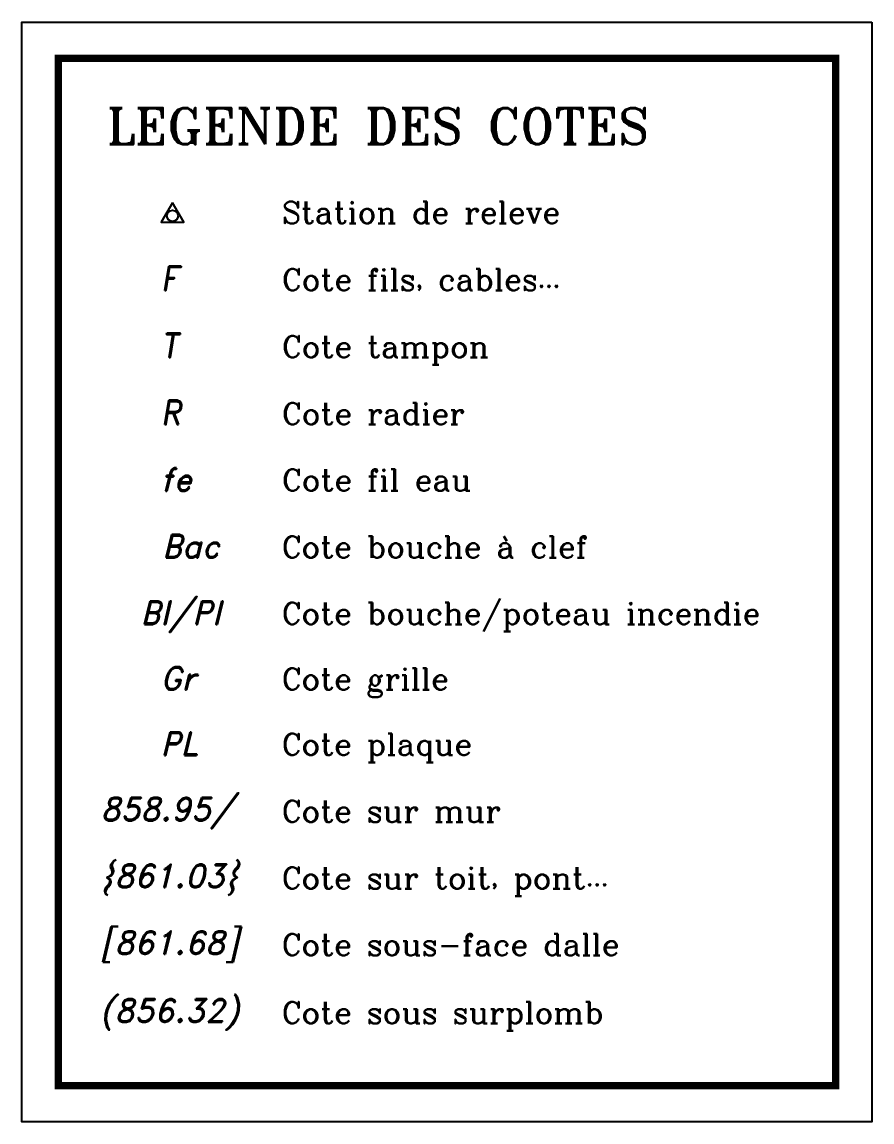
# Model space of a CAD drawing. Header units: metres. Extents: x 9606 to 9900, y 4805 to 4952.
# Drawn here: x 9793.07 to 9804.79, y 4843.01 to 4858.16 of the extents above; entities that cross this region are included whole.
import ezdxf

# ---------------------------------------------------------------- set-up
doc = ezdxf.new("R2010")
doc.units = ezdxf.units.M
doc.header["$LTSCALE"] = 2
doc.set_wipeout_variables(frame=1)
doc.layers.add('Légende Topo', color=7, linetype='Continuous')
doc.layers.add('Wipeout', color=255, linetype='Continuous')
doc.styles.add('20', font='romand', dxfattribs={"height": 1})
doc.styles.add('ROMANS', font='ROMANC.shx', dxfattribs={"height": 0.36})
doc.styles.add('Romant', font='romant.shx', dxfattribs={"oblique": 13.5, "height": 0.5})

msp = doc.modelspace()

# ---------------------------------------------------------------- wipeouts: each hides what was drawn before it
at = {"lineweight": 30}
msp.add_wipeout([(9793.071, 4858.163), (9804.788, 4858.163), (9804.788, 4843.006), (9793.071, 4843.006)], dxfattribs=at).dxf.layer = 'Wipeout'

# ---------------------------------------------------------------- next in the draw order: linework, layer by layer
at = {"layer": 'Légende Topo', "flags": 128}
msp.add_lwpolyline([(9804.788, 4858.163), (9804.788, 4843.006), (9793.071, 4843.006), (9793.071, 4858.163)], close=True, dxfattribs=at)
at = {"layer": 'Légende Topo', "const_width": 0.1, "flags": 128}
msp.add_lwpolyline([(9804.288, 4857.663), (9804.288, 4843.506), (9793.571, 4843.506), (9793.571, 4857.663)], close=True, dxfattribs=at)
at = {"layer": 'Légende Topo', "color": 1}
msp.add_lwpolyline([(9795.146, 4855.672), (9794.991, 4855.403), (9795.302, 4855.403)], close=True, dxfattribs=at)
msp.add_circle((9795.146, 4855.492), 0.0768, dxfattribs=at)

# ---------------------------------------------------------------- next in the draw order: texts
at = {"layer": 'Légende Topo'}
for s, height, style, p in [('LEGENDE DES COTES', 0.5, 'Romant', (9794.239, 4856.478)), ('Station de releve', 0.3, 'ROMANS', (9796.658, 4855.388)), ('Cote fils, cables...', 0.3, 'ROMANS', (9796.658, 4854.464)), ('Cote tampon', 0.3, 'ROMANS', (9796.658, 4853.539)), ('Cote radier', 0.3, 'ROMANS', (9796.658, 4852.615)), ('Cote fil eau', 0.3, 'ROMANS', (9796.658, 4851.701)), ('Cote bouche à clef', 0.3, 'ROMANS', (9796.654, 4850.78)), ('Cote bouche/poteau incendie', 0.3, 'ROMANS', (9796.654, 4849.863)), ('Cote grille', 0.3, 'ROMANS', (9796.654, 4848.961)), ('Cote plaque', 0.3, 'ROMANS', (9796.654, 4848.059)), ('Cote sur mur', 0.3, 'ROMANS', (9796.654, 4847.138)), ('Cote sur toit, pont...', 0.3, 'ROMANS', (9796.654, 4846.218)), ('Cote sous-face dalle', 0.3, 'ROMANS', (9796.654, 4845.298))]:
    msp.add_text(s, height=height, dxfattribs=dict(at, style=style)).set_placement(p)
at = {"layer": 'Légende Topo', "color": 0, "style": '20'}
for s, height, oblique, p in [('F', 0.336, 9, (9794.984, 4854.464)), ('T', 0.336, 9, (9794.984, 4853.539)), ('R', 0.336, 9, (9794.984, 4852.615)), ('fe', 0.32, 13.5, (9794.973, 4851.699)), ('Bac', 0.32, 13.5, (9795.003, 4850.78)), ('BI/PI', 0.32, 13.5, (9794.705, 4849.863)), ('Gr', 0.32, 13.5, (9794.983, 4848.96)), ('PL', 0.32, 13.5, (9794.983, 4848.057)), ('858.95/', 0.32, 13.5, (9794.155, 4847.157)), ('{861.03}', 0.32, 13.5, (9794.155, 4846.237)), ('[861.68]', 0.32, 13.5, (9794.155, 4845.317))]:
    msp.add_text(s, height=height, rotation=0, dxfattribs=dict(at, oblique=oblique)).set_placement(p)
at = {"layer": 'Légende Topo', "color": 1, "style": '20', "oblique": 13.5}
msp.add_text('(856.32)', height=0.32, rotation=0, dxfattribs=at).set_placement((9794.155, 4844.381))
at = {"layer": 'Légende Topo', "color": 1, "style": 'ROMANS'}
msp.add_text('Cote sous surplomb', height=0.3, dxfattribs=at).set_placement((9796.654, 4844.362))

doc.saveas('drawing.dxf')
